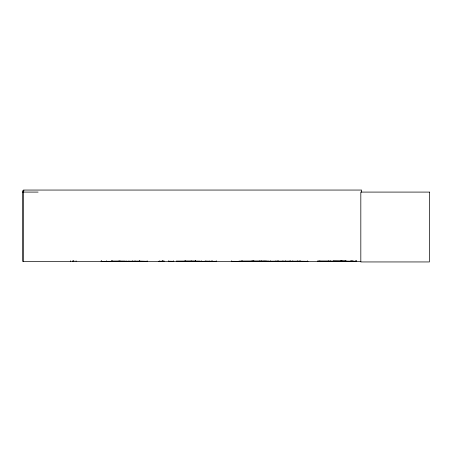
<?xml version="1.0" encoding="UTF-8"?>
<svg xmlns="http://www.w3.org/2000/svg" width="452" height="452" viewBox="0 0 452 452"><rect width="100%" height="100%" fill="white"/><g stroke="black" fill="none" stroke-linecap="round" stroke-linejoin="round"><path stroke-width="0.68" d="M127.334 261.363L101.18 261.341L118.927 261.296M128.86 261.341L139.691 261.222L128.865 261.222M139.34 261.307L139.346 260.781M185.06 261.222L195.609 261.222M333.327 261.058L333.288 261.363L333.327 261.058L352.616 261.335M333.808 261.329L334.045 261.335M351.888 260.781L351.989 261.363M351.848 261.346L352.04 261.194M352.379 261.346L352.56 261.058M231.605 261.296L241.198 261.363M333.339 261.194L356.515 261.222M352.385 261.363L352.43 261.058L352.515 261.363M266.426 261.329L266.844 261.335L251.487 261.329L252.216 261.058L252.357 261.352M264.2 261.335L263.793 261.346L263.991 261.058L264.363 261.346M264.296 261.329L264.505 261.183M266.635 261.058L265.923 261.346L266.121 261.058L266.324 261.335M201.456 261.296L216.344 261.296M159.115 261.296L163.906 261.222L158.725 261.341M24.012 190.778L22.6 190.778L22.6 261.363L360.911 261.363M22.6 192.089L38.104 192.089M112.271 261.092L125.368 261.092M176.28 261.081L200.264 261.092M238.995 261.081L264.753 261.081M318.231 261.092L345.057 261.092M317.858 261.222L330.316 261.222M173.845 261.363L168.686 261.273L173.455 261.296M176.291 261.329L200.253 261.329M308.032 261.363L300.597 261.273L307.71 261.296M317.858 261.341L356.515 261.341M254.369 261.194L254.482 261.352M127.006 261.296L120.079 261.296M147.256 261.296L139.798 261.222L147.567 261.363M242.481 261.296L289.941 261.222L231.52 261.363M361.617 192.168L361.617 190.055L23.397 190.055L23.397 261.363M356.515 260.781L356.515 261.363M356.182 260.781L356.182 261.363M355.487 260.781L355.487 261.363M353.057 260.781L353.057 261.363M351.599 260.781L351.599 261.363M350.43 260.781L350.43 261.363M346.034 260.781L346.034 261.363M345.701 260.781L345.701 261.363M345.012 260.781L345.012 261.363M342.91 260.781L342.91 261.363M341.746 260.781L341.746 261.363M341.452 260.781L341.452 261.363M340.288 260.781L340.288 261.363M330.316 260.781L330.316 261.363M328.338 260.781L328.338 261.363M319.835 260.781L319.835 261.363M317.858 260.781L317.858 261.363M307.603 260.781L307.603 261.363M300.529 260.781L300.529 261.363M299.874 260.781L299.874 261.363M297.727 260.781L297.727 261.363M292.8 260.781L292.8 261.363M290.653 260.781L290.653 261.363M289.998 260.781L289.998 261.363M285.404 260.781L285.404 261.363M282.918 260.781L282.918 261.363M278.545 260.781L278.545 261.363M277.483 260.781L277.483 261.363M275.923 260.781L275.923 261.363M270.624 260.781L270.624 261.363M267.991 260.781L267.991 261.363M265.443 260.781L265.443 261.363M261.409 260.781L261.409 261.363M259.832 260.781L259.832 261.363M253.256 260.781L253.256 261.363M252.131 260.781L252.131 261.363M242.453 260.781L242.453 261.363M241.311 260.781L241.311 261.363M231.627 260.781L231.627 261.363M216.61 261.363L201.191 261.363M216.254 260.781L216.254 261.363M212.576 260.781L212.576 261.363M211.66 260.781L211.66 261.363M209.818 260.781L209.818 261.363M207.982 260.781L207.982 261.363M206.14 260.781L206.14 261.363M205.225 260.781L205.225 261.363M201.547 260.781L201.547 261.363M195.609 260.781L195.614 261.363M195.541 260.781L195.535 261.363M191.196 260.781L191.128 261.363M185.128 260.781L185.134 261.363M185.06 260.781L185.06 261.363M173.325 260.781L173.325 261.363M168.602 260.781L168.602 261.363M163.974 260.781L163.974 261.363M162.748 260.781L162.748 261.363M162.68 260.781L162.68 261.363M159.245 260.781L159.245 261.363M147.154 260.781L147.154 261.363M139.741 260.781L139.741 261.363M135.024 260.781L135.091 261.363M132.334 260.781L132.334 261.363M128.865 260.781L128.871 261.363M126.899 260.781L126.899 261.363M119.966 260.781L119.966 261.363M119.04 260.781L119.04 261.363M112.107 260.781L112.107 261.363M111.972 260.781L111.977 261.363M111.661 260.781L111.672 261.363M106.644 260.781L106.644 261.363M101.491 260.781L101.497 261.363M101.186 260.781L101.186 261.363M76.055 260.781L76.055 261.363M73.879 260.781L73.879 261.363M72.738 260.781L72.738 261.363M70.518 260.781L70.518 261.363M299.817 261.222L290.721 261.273L299.817 261.222M253.826 261.058C253.154 261.409 254.493 261.431 253.826 261.058M429.4 192.089L360.82 192.089L360.82 261.945L429.4 261.945L429.4 192.089M73.326 261.363L73.326 260.781L73.292 261.363"/></g></svg>
